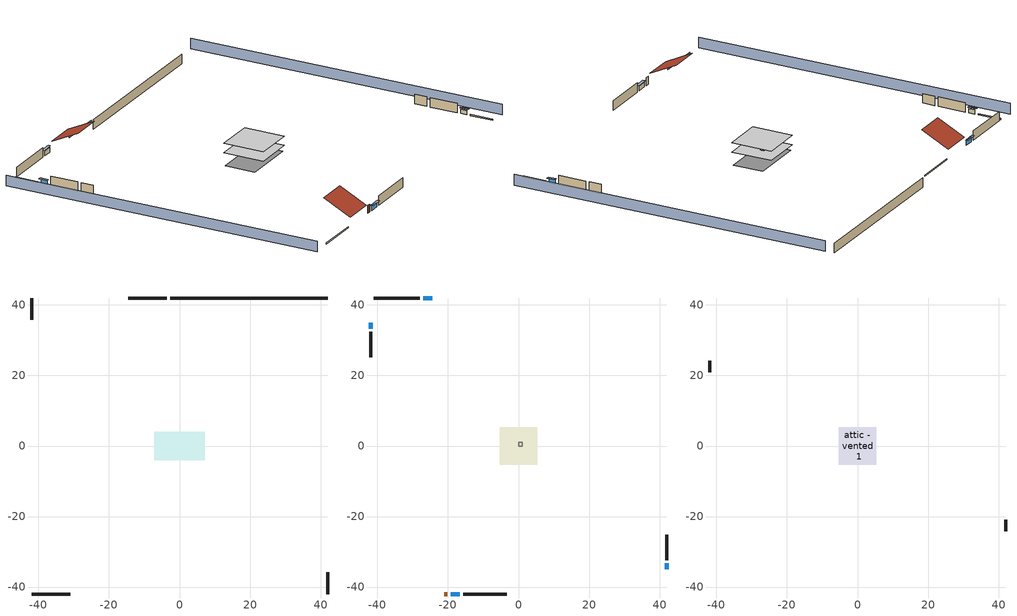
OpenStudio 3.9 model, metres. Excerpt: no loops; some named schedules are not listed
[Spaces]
basement - unconditioned 1
 floor foundation (Slab1 construction): -7.17,-3.98 -7.17,3.98 7.17,3.98 7.17,-3.98 z-2.13
 wall outside (RimJoist1 construction): -3.55,41.97 -14.58,41.97 z0.3:0.61
 wall outside (RimJoist2 construction): 41.97,-41.97 41.97,-35.84 z0.3:0.61
 wall outside (RimJoist3 construction): -41.97,-41.97 -30.93,-41.97 z0.3:0.61
 wall outside (RimJoist4 construction): -41.97,41.97 -41.97,35.84 z0.3:0.61
 wall foundation (FoundationWall1 construction): 41.97,41.97 -2.62,41.97 z-2.13:0.3
conditioned space 1
 floor to basement - unconditioned 1 (Floor1 construction): -5.34,-5.34 -5.34,5.34 5.34,5.34 5.34,-5.34 z0.3
 wall outside (Wall1 construction): -28,41.97 -41.04,41.97 z0.3:2.74
 wall outside (Wall2 construction): 41.97,-32.35 41.97,-25.1 z0.3:2.74
 wall outside (Wall3 construction): -15.67,-41.97 -3.39,-41.97 z0.3:2.74
 wall outside (Wall4 construction): -41.97,32.35 -41.97,25.1 z0.3:2.74
 wall outside (AdiabaticWallConstruction): -24.42,41.97 -27.07,41.97 / -19.25,-41.97 -16.6,-41.97 z0.3:1.49; 41.97,-34.91 41.97,-33.27 / -41.97,34.91 -41.97,33.27 z0.3:1.37
 wall outside (AdiabaticWallConstruction 1): -21.09,-41.97 -20.18,-41.97 z0.3:2.34
 window (WindowConstruction): -24.42,41.97 -27.07,41.97 z0.3:1.49
 window (WindowConstruction 1): 41.97,-34.91 41.97,-33.28 z0.3:1.37
 window (WindowConstruction 2): -19.25,-41.97 -16.6,-41.97 z0.3:1.49
 window (WindowConstruction 3): -41.97,34.91 -41.97,33.28 z0.3:1.37
 door (Door): -21.09,-41.97 -20.18,-41.97 z0.3:2.34
central ac and furnace airloop ret air space
 floor adiabatic (AdiabaticConst): 0,0 0,1 1,1 1,0 z0
 wall adiabatic (AdiabaticConst): 0,1 0,0 1,0 1,1 0,1 z0:1
 ceiling adiabatic (AdiabaticConst): 1,0 1,1 0,1 0,0 z1
attic - vented 1
 floor to conditioned space 1 (Floor2 construction Reversed): -5.34,-5.34 -5.34,5.34 5.34,5.34 5.34,-5.34 z2.74
 wall outside (Wall5 construction): 41.97,-24.17 41.97,-20.92 z0.3:2.74
 wall outside (Wall6 construction): -41.97,24.17 -41.97,20.92 z0.3:2.74
 roof outside (Roof1 construction): -23.49,41.97,2.74 -23.49,34.83,6.31 -15.51,34.83,6.31 -15.51,41.97,2.74
 roof outside (Roof2 construction): -22.02,-41.97,2.74 -22.02,-34.83,6.31 -30.01,-34.83,6.31 -30.01,-41.97,2.74
shading: -46.54,41.97 -46.54,-41.97 / 46.54,-41.97 46.54,41.97 z0:2.74; -27.38,41.97 -24.12,41.97 -24.12,42.58 -27.38,42.58 z1.8; 41.97,-32.97 41.97,-35.22 42.58,-35.22 42.58,-32.97 z1.68; -16.29,-41.97 -19.55,-41.97 -19.55,-42.58 -16.29,-42.58 z1.8; -41.97,32.97 -41.97,35.22 -42.58,35.22 -42.58,32.97 z1.68
[Site]
Portland Intl Arpt_OR: Latitude {deg}=45.59; Longitude {deg}=-122.6; Time Zone {hr}=-8; Elevation {m}=33; Terrain=Suburbs; Keep Site Location Information=Yes
[Site:GroundTemperature:Shallow]
10.2558, 8.96328, 8.85977, 9.47314, 11.9355, 14.3863, 16.5111, 17.8571, 17.9714, 16.8767, 14.8061, 12.4304
[Site:WaterMainsTemperature]
Calculation Method=Schedule; Temperature Schedule=mains temperature schedule
[Building]
Building 1
[Material] Roughness=Rough
Name | Thickness {m} | Conductivity {W/m-K} | Density {kg/m3} | Specific Heat {J/kg-K} | Thermal Absorptance | Solar Absorptance | Visible Absorptance
wood shingles or shakes | 0.00635 | 0.162714 | 1121.4 | 1465.45 | 0.9 | 0.85 | 0.85
roof rigid ins | 0.00281632 | 0.029427 | 32.04 | 1214.23 | 0.9 | 0.7 | 0.7
osb sheathing 0.5 in. | 0.0127 | 0.115458 | 512.64 | 1214.23 | 0.9 | 0.6 | 0.6
wood siding | 0.0254 | 0.102417 | 544.68 | 1172.36 | 0.9 | 0.85 | 0.85
osb sheathing 0.5 in. 1 | 0.0127 | 0.115458 | 512.64 | 1214.23 | 0.9 | 0.7 | 0.7
wall stud and cavity | 0.1397 | 0.0951301 | 139.0536 | 1170.24 | 0.9 | 0.7 | 0.7
gypsum board | 0.0127 | 0.160291 | 801 | 837.4 | 0.9 | 0.6 | 0.6
wall stud and cavity 1 | 0.1397 | 0.727959 | 139.0536 | 1170.24 | 0.9 | 0.6 | 0.6
rim joist stud and cavity | 0.0508 | 0.178688 | 50.32683 | 1063.81 | 0.9 | 0.6 | 0.6
floor stud and cavity | 0.1397 | 0.236196 | 92.3553 | 1139.71 | 0.9 | 0.7 | 0.7
floor rigid ins | 0.051816 | 0.029427 | 32.04 | 1214.23 | 0.9 | 0.7 | 0.7
osb sheathing 0.75 in. | 0.01905 | 0.115458 | 512.64 | 1214.23 | 0.9 | 0.7 | 0.7
floor covering | 0.0127 | 0.0433444 | 54.468 | 1339.84 | 0.9 | 0.6 | 0.6
ceiling loosefill ins | 0.169333 | 0.0480833 | 16.02 | 1046.75 | 0.9 | 0.7 | 0.7
ceiling stud and cavity | 0.1397 | 0.0824711 | 65.682 | 1177.47 | 0.9 | 0.7 | 0.7
concrete 8.0 in. | 0.2032 | 1.803125 | 2242.8 | 837.4 | 0.9 | 0.7 | 0.7
concrete 4.0 in. | 0.1016 | 1.803125 | 2242.8 | 837.4 | 0.9 | 0.7 | 0.7
wood siding 1; wood siding 2 | 0.0254 | 0.102417 | 544.68 | 1172.36
wall rigid ins | 0.512978 | 0.029427 | 32.04 | 1214.23 | 0.9 | 0.7 | 0.7
wall stud and cavity 2 | 0.0889 | 0.380278 | 52.3479 | 1209.89 | 0.9 | 0.7 | 0.7
door material | 0.04445 | 0.0612267 | 512.64 | 1214.23 | 0.9 | 0.7 | 0.7
wall stud and cavity 3 | 0.0889 | 0.391764 | 83.0341 | 1211.67 | 0.9 | 0.7 | 0.7
furniture material conditioned space 1; furniture material basement - unconditioned 1 | 0.1524 | 0.115458 | 640.8 | 1214.23 | 0.9 | 0.6 | 0.6
[Construction]
Roof1 construction; Roof2 construction: wood shingles or shakes, roof rigid ins, osb sheathing 0.5 in.
Wall1 construction; Wall2 construction; Wall3 construction; Wall4 construction: wood siding, osb sheathing 0.5 in. 1, wall stud and cavity, gypsum board
Wall5 construction; Wall6 construction: wood siding, osb sheathing 0.5 in. 1, wall stud and cavity 1
RimJoist1 construction; RimJoist2 construction; RimJoist3 construction; RimJoist4 construction: wood siding, rim joist stud and cavity
Floor1 construction: floor stud and cavity, floor rigid ins, osb sheathing 0.75 in., floor covering
Floor2 construction Reversed: gypsum board, ceiling stud and cavity, ceiling loosefill ins
FoundationWall1 construction: concrete 8.0 in.
Slab1 construction: concrete 4.0 in.
WindowConstruction; WindowConstruction 1; WindowConstruction 2; WindowConstruction 3: WindowMaterial
AdiabaticWallConstruction: wood siding 1, wall rigid ins, wall stud and cavity 2, gypsum board
Door: door material
AdiabaticWallConstruction 1: wood siding 2, wall rigid ins, wall stud and cavity 2, gypsum board
PartitionWallConstruction: gypsum board, wall stud and cavity 3, gypsum board
furniture construction conditioned space 1: furniture material conditioned space 1
furniture construction basement - unconditioned 1: furniture material basement - unconditioned 1
AdiabaticConst: Adiabatic
[WindowMaterial:SimpleGlazingSystem]
WindowMaterial: U-Factor {W/m2-K}=2.78222; Solar Heat Gain Coefficient=0.56
[Material:NoMass]
Adiabatic: Roughness=Rough; Thermal Resistance {m2-K/W}=176.1
[ThermalZone] Multiplier=1; Use Ideal Air Loads=No
Name | Volume {m3} | Thermostat
conditioned space | 278.185 | conditioned space temperature setpoint
attic - vented | 90.8252
basement - unconditioned | 278.185
central ac and furnace airloop ret air zone | 1
[Sizing:Zone] Zone Cooling Design Supply Air Temperature Input Method=SupplyAirTemperature; Zone Cooling Design Supply Air Temperature {C}=14; Zone Cooling Design Supply Air Temperature Difference {deltaC}=11.11; Zone Heating Design Supply Air Temperature Input Method=SupplyAirTemperature; Zone Heating Design Supply Air Temperature {C}=40; Zone Heating Design Supply Air Temperature Difference {deltaC}=11.11; Zone Cooling Design Supply Air Humidity Ratio {kg-H2O/kg-air}=0.0085; Zone Heating Design Supply Air Humidity Ratio {kg-H2O/kg-air}=0.008; Cooling Design Air Flow Method=DesignDay; Heating Design Air Flow Method=DesignDay; Account for Dedicated Outdoor Air System=No; Dedicated Outdoor Air System Control Strategy=NeutralSupplyAir; Dedicated Outdoor Air Low Setpoint Temperature for Design {C}=autosize; Dedicated Outdoor Air High Setpoint Temperature for Design {C}=autosize; Zone Load Sizing Method=Sensible Load Only No Latent Load; Zone Latent Cooling Design Supply Air Humidity Ratio Input Method=HumidityRatioDifference; Zone Cooling Design Supply Air Humidity Ratio Difference {kgWater/kgDryAir}=0.005; Zone Latent Heating Design Supply Air Humidity Ratio Input Method=HumidityRatioDifference; Zone Humidification Design Supply Air Humidity Ratio Difference {kgWater/kgDryAir}=0.005; Sizing Option=Coincident
attic - vented; basement - unconditioned; central ac and furnace airloop ret air zone
[Space]
Name | Thermal Zone | Volume {m3}
conditioned space 1 | conditioned space | 278.185
attic - vented 1 | attic - vented | 90.8252
basement - unconditioned 1 | basement - unconditioned | 278.185
central ac and furnace airloop ret air space | central ac and furnace airloop ret air zone
[ThermostatSetpoint:DualSetpoint]
conditioned space temperature setpoint: Heating Setpoint Temperature Schedule=heating setpoint; Cooling Setpoint Temperature Schedule=cooling setpoint; Temperature Difference Between Cutout And Setpoint {deltaC}=0
[Foundation:Kiva]
Foundation Kiva 1: Initial Indoor Air Temperature {C}=9.52053; Wall Height Above Grade {m}=0.3048; Wall Depth Below Slab {m}=0.2032
[Foundation:Kiva:Settings]
Soil Conductivity {W/m-K}=2.4234; Soil Density {kg/m3}=1842.3; Soil Specific Heat {J/kg-K}=418.7; Ground Solar Absorptivity=0.9; Ground Thermal Absorptivity=0.9; Ground Surface Roughness {m}=0.03; Far-Field Width {m}=40; Deep-Ground Boundary Condition=ZeroFlux; Deep-Ground Depth {m}=40; Minimum Cell Dimension {m}=0.2; Maximum Cell Growth Coefficient=3; Simulation Timestep=Timestep
[SurfaceProperty:ExposedFoundationPerimeter]
Slab1: Exposed Perimeter Calculation Method=TotalExposedPerimeter; Total Exposed Perimeter {m}=44.58462
[SurfaceProperty:IncidentSolarMultiplier] Incident Solar Multiplier=1; Incident Solar Multiplier Schedule=trans schedule winter=0.85 summer=0.7
Window1; Window2; Window3; Window4
[InternalMass:Definition] Design Level Calculation Method=SurfaceArea
Name | Construction | Surface Area {m2}
partition wall mass | PartitionWallConstruction | 114.085
furniture mass conditioned space 1 | furniture construction conditioned space 1 | 45.63397
furniture mass basement - unconditioned 1 | furniture construction basement - unconditioned 1 | 45.62618
[InternalMass] Multiplier=1
Name | Internal Mass Definition | Space or SpaceType
partition wall mass | partition wall mass | conditioned space 1
furniture mass conditioned space 1 | furniture mass conditioned space 1 | conditioned space 1
furniture mass basement - unconditioned 1 | furniture mass basement - unconditioned 1 | basement - unconditioned 1
[Fan:SystemModel]
central ac and furnace supply fan: Availability Schedule=Always On Discrete; Design Maximum Air Flow Rate {m3/s}=0.274201; Speed Control Method=Discrete; Electric Power Minimum Flow Rate Fraction=0.2; Design Pressure Rise {Pa}=500; Motor Efficiency=1; Motor In Air Stream Fraction=1; Design Electric Power Consumption {W}=autosize; Design Power Sizing Method=PowerPerFlow; Electric Power Per Unit Flow Rate {W/(m3/s)}=794.58; Electric Power Per Unit Flow Rate Per Unit Pressure {W-s/m3-Pa}=1.66667; Fan Total Efficiency=0.7; Motor Loss Radiative Fraction=0; Speed Flow Fraction 1=0.95525; Speed Electric Power Fraction 1=0.87167; Speed Flow Fraction 2=1; Speed Electric Power Fraction 2=1
[EnergyManagementSystem:Sensor]
Name | Output Variable or Output Meter Index Key | Output Variable or Output Meter
central_ac_and_furnace_supply_fan_s; central_ac_and_furnace_supply_fan_s_1 | central ac and furnace supply fan | Fan Electricity Energy
water_heater_T_set | water heater setpoint | Schedule Value
fridge_tin_s_1 | basement - unconditioned | Zone Mean Air Temperature
out_pb_s |  | Site Outdoor Air Barometric Pressure
out_wt_s |  | Site Outdoor Air Humidity Ratio
site_vw_s |  | Site Wind Speed
cool_season | cooling season schedule | Schedule Value
central_ac_and_furnace_airloop_Fan_RTF_s | central ac and furnace supply fan | Fan Runtime Fraction Speed 1
central_ac_and_furnace_airloop_Fan_RTF_s_1 | central ac and furnace supply fan | Fan Runtime Fraction Speed 2
central_ac_and_furnace_airloop_AH_MFR_s | Node 6 | System Node Mass Flow Rate
central_ac_and_furnace_airloop_AH_VFR_s | Node 6 | System Node Current Density Volume Flow Rate
central_ac_and_furnace_airloop_AH_Tout_s | Node 6 | System Node Temperature
central_ac_and_furnace_airloop_AH_Wout_s | Node 6 | System Node Humidity Ratio
central_ac_and_furnace_airloop_RA_T_s | Node 9 | System Node Temperature
central_ac_and_furnace_airloop_Ra_W_s | Node 9 | System Node Humidity Ratio
central_ac_and_furnace_airloop_0_DZ_T_s | basement - unconditioned | Zone Air Temperature
central_ac_and_furnace_airloop_0_DZ_W_s | basement - unconditioned | Zone Mean Air Humidity Ratio
natural_vent_s | natural vent schedule | Schedule Value
htg_sp_s | heating setpoint | Schedule Value
clg_sp_s | cooling setpoint | Schedule Value
mech_vent_range_fan_0_sch_s | mech vent range fan 0 schedule | Schedule Value
mech_vent_bath_fan_0_sch_s | mech vent bath fan 0 schedule | Schedule Value
clothes_dryer_exhaust_0_sch_s | clothes_dryer | Schedule Value
htg_load_cond |  | Heating:EnergyTransfer:Zone:CONDITIONED SPACE
clg_load_cond |  | Cooling:EnergyTransfer:Zone:CONDITIONED SPACE
htg_load_duct |  | Heating:EnergyTransfer:Zone:CENTRAL AC AND FURNACE AIRLOOP RET AIR ZONE
clg_load_duct |  | Cooling:EnergyTransfer:Zone:CENTRAL AC AND FURNACE AIRLOOP RET AIR ZONE
s_conv | Floor1 | Surface Inside Face Convection Heat Gain Energy
s_ig | Floor1 | Surface Inside Face Internal Gains Radiation Heat Gain Energy
s_sol | Floor1 | Surface Inside Face Solar Radiation Heat Gain Energy
s_lgt | Floor1 | Surface Inside Face Lights Radiation Heat Gain Energy
s_surf | Floor1 | Surface Inside Face Net Surface Thermal Radiation Heat Gain Energy
s_conv_1 | Floor2 | Surface Inside Face Convection Heat Gain Energy
s_ig_1 | Floor2 | Surface Inside Face Internal Gains Radiation Heat Gain Energy
s_sol_1 | Floor2 | Surface Inside Face Solar Radiation Heat Gain Energy
s_lgt_1 | Floor2 | Surface Inside Face Lights Radiation Heat Gain Energy
s_surf_1 | Floor2 | Surface Inside Face Net Surface Thermal Radiation Heat Gain Energy
ss_sol | Door1 | Surface Inside Face Solar Radiation Heat Gain Energy
ss_lgt | Door1 | Surface Inside Face Lights Radiation Heat Gain Energy
ss_conv | Door1 | Surface Inside Face Convection Heat Gain Energy
ss_ig | Door1 | Surface Inside Face Internal Gains Radiation Heat Gain Energy
ss_surf | Door1 | Surface Inside Face Net Surface Thermal Radiation Heat Gain Energy
ss_conv_1 | Window1 | Surface Inside Face Convection Heat Gain Energy
ss_ig_1 | Window1 | Surface Inside Face Internal Gains Radiation Heat Gain Energy
ss_surf_1 | Window1 | Surface Inside Face Net Surface Thermal Radiation Heat Gain Energy
ss_trans_in | Window1 | Surface Window Transmitted Solar Radiation Rate
ss_back_out | Window1 | Surface Window Shortwave from Zone Back Out Window Heat Transfer Rate
ss_trans_out | Window1 | Surface Inside Face Initial Transmitted Diffuse Transmitted Out Window Solar Radiation Rate
ss_conv_2 | Window2 | Surface Inside Face Convection Heat Gain Energy
ss_ig_2 | Window2 | Surface Inside Face Internal Gains Radiation Heat Gain Energy
ss_surf_2 | Window2 | Surface Inside Face Net Surface Thermal Radiation Heat Gain Energy
ss_trans_in_1 | Window2 | Surface Window Transmitted Solar Radiation Rate
ss_back_out_1 | Window2 | Surface Window Shortwave from Zone Back Out Window Heat Transfer Rate
ss_trans_out_1 | Window2 | Surface Inside Face Initial Transmitted Diffuse Transmitted Out Window Solar Radiation Rate
ss_conv_3 | Window3 | Surface Inside Face Convection Heat Gain Energy
ss_ig_3 | Window3 | Surface Inside Face Internal Gains Radiation Heat Gain Energy
ss_surf_3 | Window3 | Surface Inside Face Net Surface Thermal Radiation Heat Gain Energy
ss_trans_in_2 | Window3 | Surface Window Transmitted Solar Radiation Rate
ss_back_out_2 | Window3 | Surface Window Shortwave from Zone Back Out Window Heat Transfer Rate
ss_trans_out_2 | Window3 | Surface Inside Face Initial Transmitted Diffuse Transmitted Out Window Solar Radiation Rate
ss_conv_4 | Window4 | Surface Inside Face Convection Heat Gain Energy
ss_ig_4 | Window4 | Surface Inside Face Internal Gains Radiation Heat Gain Energy
ss_surf_4 | Window4 | Surface Inside Face Net Surface Thermal Radiation Heat Gain Energy
ss_trans_in_3 | Window4 | Surface Window Transmitted Solar Radiation Rate
ss_back_out_3 | Window4 | Surface Window Shortwave from Zone Back Out Window Heat Transfer Rate
ss_trans_out_3 | Window4 | Surface Inside Face Initial Transmitted Diffuse Transmitted Out Window Solar Radiation Rate
s_conv_2 | Wall1 | Surface Inside Face Convection Heat Gain Energy
s_ig_2 | Wall1 | Surface Inside Face Internal Gains Radiation Heat Gain Energy
s_sol_2 | Wall1 | Surface Inside Face Solar Radiation Heat Gain Energy
s_lgt_2 | Wall1 | Surface Inside Face Lights Radiation Heat Gain Energy
s_surf_2 | Wall1 | Surface Inside Face Net Surface Thermal Radiation Heat Gain Energy
s_conv_3 | Wall2 | Surface Inside Face Convection Heat Gain Energy
s_ig_3 | Wall2 | Surface Inside Face Internal Gains Radiation Heat Gain Energy
s_sol_3 | Wall2 | Surface Inside Face Solar Radiation Heat Gain Energy
s_lgt_3 | Wall2 | Surface Inside Face Lights Radiation Heat Gain Energy
s_surf_3 | Wall2 | Surface Inside Face Net Surface Thermal Radiation Heat Gain Energy
s_conv_4 | Wall3 | Surface Inside Face Convection Heat Gain Energy
s_ig_4 | Wall3 | Surface Inside Face Internal Gains Radiation Heat Gain Energy
s_sol_4 | Wall3 | Surface Inside Face Solar Radiation Heat Gain Energy
s_lgt_4 | Wall3 | Surface Inside Face Lights Radiation Heat Gain Energy
s_surf_4 | Wall3 | Surface Inside Face Net Surface Thermal Radiation Heat Gain Energy
s_conv_5 | Wall4 | Surface Inside Face Convection Heat Gain Energy
[ElectricEquipment:Definition] Design Level Calculation Method=EquipmentLevel
Name | Design Level {W} | Fraction Latent | Fraction Radiant | Fraction Lost
ceiling fan | 19.5193 | 0 | 0.558 | 0
clothes washer | 324.855 | 0.03 | 0.162 | 0.7
clothes dryer | 5890.32 | 0.015 | 0.081 | 0.85
dishwasher | 782.406 | 0.3 | 0.18 | 0.4
fridge | 41.5354 | 0 | 0.6 | 0
fridge 2 | 90.9498 | 0 | 0.6 | 0
cooking range | 968.731 | 0.08 | 0.432 | 0.2
misc tv | 144.713 | 0 | 0.6 | 0
misc plug loads | 122.888 | 0.021 | 0.558 | 0.049
whole house fan; mech vent house fan | 0 | 0 | 0 | 1
mech vent house fan cfis | 0 | 0 | 0 | 0
mech vent range fan 0; mech vent bath fan 0 | 30 | 0 | 0 | 1
[ElectricEquipment]
Name | Electric Equipment Definition | Space or SpaceType | Schedule
ceiling fan | ceiling fan | conditioned space 1 | ceiling_fan
clothes washer | clothes washer | conditioned space 1 | clothes_washer
clothes dryer | clothes dryer | conditioned space 1 | clothes_dryer
dishwasher | dishwasher | conditioned space 1 | dishwasher
fridge | fridge | conditioned space 1 | fridge schedule
fridge 1 | fridge 2 | basement - unconditioned 1 | fridge schedule 1
cooking range | cooking range | conditioned space 1 | cooking_range
misc tv | misc tv | conditioned space 1 | plug_loads_tv
misc plug loads | misc plug loads | conditioned space 1 | plug_loads_other
whole house fan | whole house fan | conditioned space 1 | Always On Discrete
mech vent house fan | mech vent house fan | conditioned space 1 | mech vent house fan schedule
mech vent house fan cfis | mech vent house fan cfis | conditioned space 1 | mech vent house fan cfis schedule
mech vent range fan 0 | mech vent range fan 0 | conditioned space 1 | mech vent range fan 0 schedule
mech vent bath fan 0 | mech vent bath fan 0 | conditioned space 1 | mech vent bath fan 0 schedule
[OtherEquipment:Definition] Design Level Calculation Method=EquipmentLevel
Name | Design Level {W} | Fraction Latent | Fraction Radiant | Fraction Lost
water heater sens; central ac and furnace airloop_0 SupSensLkToCond; central ac and furnace airloop_0 SupCondToLv; central ac and furnace airloop_0 RetCondToRP; central ac and furnace airloop_0 RetSensLkToRP; central ac and furnace airloop_0 SupCondToDZ; central ac and furnace airloop_0 RetCondToDZ; central ac and furnace airloop_0 SupSensLkToDZ; mech vent house fan sensible load | 0 | 0 | 0 | 0
water heater lat; central ac and furnace airloop_0 SupLatLkToCond; central ac and furnace airloop_0 RetLatLkToRP; central ac and furnace airloop_0 SupLatLkToDZ; mech vent house fan latent load | 0 | 1 | 0 | 0
water heater energy adjustment1 | 0.01 | 0 | 0 | 1
clothes dryer 2 | 0 | 0.015 | 0.081 | 0.85
cooking range 2 | 0 | 0.08 | 0.432 | 0.2
general water use sensible | -25.2881 | 0 | 0.6 | 0
general water use latent | 25.6591 | 1 | 0 | 0
[OtherEquipment]
Name | Other Equipment Definition | Space or SpaceType | Schedule | Fuel Type
water heater sens | water heater sens | conditioned space 1 | Always On Discrete
water heater lat | water heater lat | conditioned space 1 | Always On Discrete
water heater energy adjustment1 | water heater energy adjustment1 | conditioned space 1 | Always On Discrete | Electricity
clothes dryer 1 | clothes dryer 2 | conditioned space 1 | clothes_dryer | Electricity
cooking range 1 | cooking range 2 | conditioned space 1 | cooking_range | Electricity
general water use sensible | general water use sensible | conditioned space 1 | general water use schedule
general water use latent | general water use latent | conditioned space 1 | general water use schedule
central ac and furnace airloop_0 SupSensLkToCond | central ac and furnace airloop_0 SupSensLkToCond | conditioned space 1 | Always On Discrete
central ac and furnace airloop_0 SupLatLkToCond | central ac and furnace airloop_0 SupLatLkToCond | conditioned space 1 | Always On Discrete
central ac and furnace airloop_0 SupCondToLv | central ac and furnace airloop_0 SupCondToLv | conditioned space 1 | Always On Discrete
central ac and furnace airloop_0 RetCondToRP | central ac and furnace airloop_0 RetCondToRP | central ac and furnace airloop ret air space | Always On Discrete
central ac and furnace airloop_0 RetSensLkToRP | central ac and furnace airloop_0 RetSensLkToRP | central ac and furnace airloop ret air space | Always On Discrete
central ac and furnace airloop_0 RetLatLkToRP | central ac and furnace airloop_0 RetLatLkToRP | central ac and furnace airloop ret air space | Always On Discrete
central ac and furnace airloop_0 SupCondToDZ | central ac and furnace airloop_0 SupCondToDZ | basement - unconditioned 1 | Always On Discrete
central ac and furnace airloop_0 RetCondToDZ | central ac and furnace airloop_0 RetCondToDZ | basement - unconditioned 1 | Always On Discrete
central ac and furnace airloop_0 SupSensLkToDZ | central ac and furnace airloop_0 SupSensLkToDZ | basement - unconditioned 1 | Always On Discrete
central ac and furnace airloop_0 SupLatLkToDZ | central ac and furnace airloop_0 SupLatLkToDZ | basement - unconditioned 1 | Always On Discrete
mech vent house fan sensible load | mech vent house fan sensible load | conditioned space 1 | Always On Discrete
mech vent house fan latent load | mech vent house fan latent load | conditioned space 1 | Always On Discrete
[WaterUse:Equipment:Definition]
Name | Peak Flow Rate {m3/s}
clothes washer | 8.94774e-06
dishwasher | 6.16519e-06
[Lights:Definition]
interior lighting: Design Level Calculation Method=LightingLevel; Lighting Level {W}=160.94; Fraction Radiant=0.6; Fraction Visible=0.2; Return Air Fraction=0
[Lights]
interior lighting: Lights Definition=interior lighting; Space or SpaceType=conditioned space 1; Schedule=lighting_interior; Fraction Replaceable=1
[Exterior:Lights:Definition]
exterior lighting: Design Level {W}=6.19068
[Exterior:Lights]
exterior lighting: Exterior Lights Definition=exterior lighting; Schedule=exterior lighting schedule
[People:Definition]
occupants: Number of People Calculation Method=People; Number of People {people}=1; Fraction Radiant=0.314171; Sensible Heat Fraction=0.56303; Carbon Dioxide Generation Rate {m3/s-W}=0; Enable ASHRAE 55 Comfort Warnings=No; Mean Radiant Temperature Calculation Type=EnclosureAveraged
[People]
occupants: People Definition=occupants; Space or SpaceType=conditioned space 1; Number of People Schedule=occupants; Activity Level Schedule=occupants activity schedule; Multiplier=1
[ZoneMixing] Schedule=Always On Continuous; Design Flow Rate Calculation Method=Flow/Zone; Design Flow Rate {m3/s}=0
Name | Zone or Space | Source Zone or Space
central ac and furnace airloop_0 ZoneMixDZToCond mix | conditioned space | basement - unconditioned
central ac and furnace airloop_0 ZoneMixCondToDZ mix | basement - unconditioned | conditioned space
whole house fan mix | attic - vented | conditioned space
[SpaceInfiltration:DesignFlowRate] Schedule=Always On Discrete
Name | Space or SpaceType | Design Flow Rate Calculation Method | Design Flow Rate {m3/s} | Air Changes per Hour {1/hr} | Constant Term Coefficient | Temperature Term Coefficient | Velocity Term Coefficient | Velocity Squared Term Coefficient
natural vent flow; whole house fan flow; infil flow | conditioned space 1 | Flow/Space | 0
infil basement - unconditioned 1 | basement - unconditioned 1 | AirChanges/Hour |  | 0.1 | 1 | 0 | 0 | 0
basement_unconditioned 1 duct leakage imbalance infil flow | basement - unconditioned 1 | Flow/Space | 0
[SpaceInfiltration:EffectiveLeakageArea]
infil attic - vented 1: Space or SpaceType=attic - vented 1; Schedule=Always On Discrete; Effective Air Leakage Area {cm2}=3802.45; Stack Coefficient=0.000166082; Wind Coefficient=3.54531e-05
